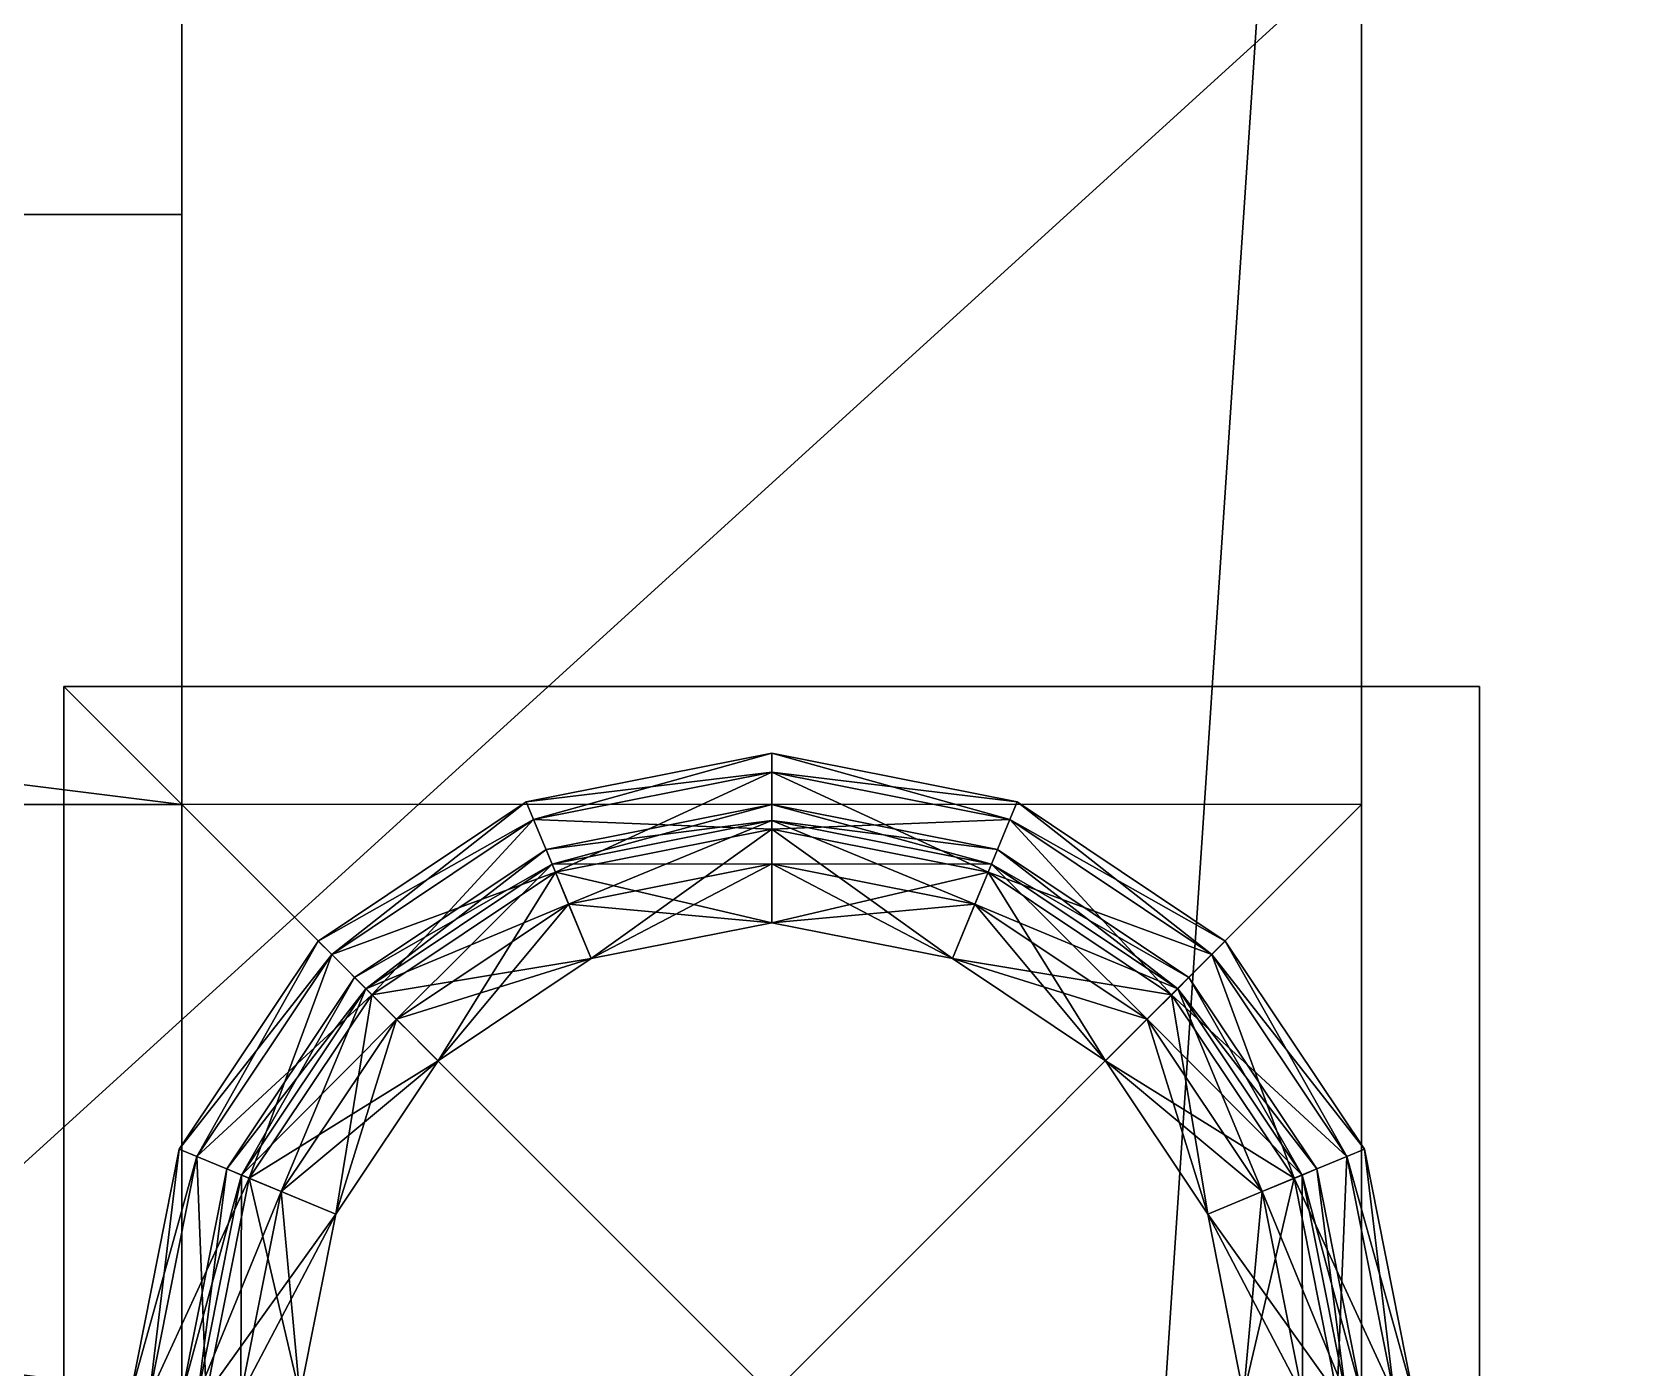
# Model space of a CAD drawing. Header units: metres. Extents: x -124 to 60, y -56 to 44.
# Drawn here: x 7.746 to 10.465, y -6.954 to -4.691 of the extents above; entities that cross this region are included whole.
import ezdxf

# ---------------------------------------------------------------- set-up
doc = ezdxf.new("R2010")
doc.units = ezdxf.units.M

msp = doc.modelspace()

# ---------------------------------------------------------------- linework, layer by layer
for points in [[(60, 44, 20), (10, 44, 20), (10, -56, 20)], [(10, -56, 20), (60, -56, 20), (60, 44, 20)], [(8, -6, 36), (8, 4, 36), (8, 4, 32)], [(8, 4, 32), (8, -6, 32), (8, -6, 36)], [(8, -32, 46), (8, 4, 46), (8, 4, 36)], [(8, 4, 36), (8, -32, 36), (8, -32, 46)], [(-4, 0, -10), (10, 0, -10), (10, -10, -10)], [(10, -10, -10), (-4, -10, -10), (-4, 0, -10)], [(4, -10), (4, 0), (15, 0)], [(15, 0), (15, -10), (4, -10)], [(10, 0, -1), (10, -10, -1), (10, -10, -10)], [(10, -10, -10), (10, 0, -10), (10, 0, -1)], [(8, -32, 20), (8, -32, 24), (8, -2, 24)], [(8, -2, 24), (8, -2, 20), (8, -32, 20)], [(8, -32, 24), (10, -32, 24), (10, -2, 24)], [(10, -2, 24), (8, -2, 24), (8, -32, 24)], [(8, -18, 20), (8, -3, 20), (8, -13, 10)], [(8, -4, 19), (8, -5, 19), (4, -5, 19)], [(4, -5, 19), (4, -4, 19), (8, -4, 19)], [(8, -4.53757, 31.092), (8, -4.47487, 32), (8, -4.82843, 32)], [(8, -4.82843, 32), (8, -4.82843, 30.8284), (8, -4.53757, 31.092)], [(8, -4.82843, 30.8284), (8, -4.82843, 32), (8, -6, 32)], [(8, -6, 32), (8, -6, 30.8284), (8, -4.82843, 30.8284)], [(8, -5.09204, 30.5376), (8, -4.82843, 30.8284), (8, -6, 30.8284)], [(8, -6, 18), (8, -5, 18), (0, -5, 18)], [(0, -5, 18), (0, -6, 18), (8, -6, 18)], [(8, -5, 19), (8, -5, 18), (4, -5, 18)], [(4, -5, 18), (4, -5, 19), (8, -5, 19)], [(8, -6, 30.8284), (8, -6, 30.4749), (8, -5.09204, 30.5376)], [(8, -5.32588, 30.2223), (8, -5.09204, 30.5376), (8, -6, 30.4749)], [(8, -6, 30.4749), (8, -6, 30.1213), (8, -5.32588, 30.2223)], [(8, -5.52769, 29.8856), (8, -5.32588, 30.2223), (8, -6, 30.1213)], [(8, -6, 30.1213), (8, -6, 29.7678), (8, -5.52769, 29.8856)], [(8, -5.69552, 29.5307), (8, -5.52769, 29.8856), (8, -6, 29.7678)], [(8, -6, 29.7678), (8, -6, 29.4142), (8, -5.69552, 29.5307)], [(8, -5.82776, 29.1611), (8, -5.69552, 29.5307), (8, -6, 29.4142)], [(7.8, -5.8, 24.2), (7.8, -5.8, 24), (7.8, -8.2, 24)], [(7.8, -8.2, 24), (7.8, -8.2, 24.2), (7.8, -5.8, 24.2)], [(10.2, -5.8, 24.2), (10.2, -5.8, 24), (7.8, -5.8, 24)], [(7.8, -5.8, 24), (7.8, -5.8, 24.2), (10.2, -5.8, 24.2)], [(10.2, -8.2, 24.2), (10.2, -5.8, 24.2), (7.8, -5.8, 24.2)], [(7.8, -5.8, 24.2), (7.8, -8.2, 24.2), (10.2, -8.2, 24.2)], [(7.8, -5.8, 24), (10.2, -5.8, 24), (10.2, -8.2, 24)], [(10.2, -8.2, 24), (7.8, -8.2, 24), (7.8, -5.8, 24)], [(7.8, -5.8, 28), (7.8, -5.8, 27.8), (7.8, -8.2, 27.8)], [(7.8, -8.2, 27.8), (7.8, -8.2, 28), (7.8, -5.8, 28)], [(10.2, -5.8, 28), (10.2, -5.8, 27.8), (7.8, -5.8, 27.8)], [(7.8, -5.8, 27.8), (7.8, -5.8, 28), (10.2, -5.8, 28)], [(10.2, -8.2, 28), (10.2, -5.8, 28), (7.8, -5.8, 28)], [(7.8, -5.8, 28), (7.8, -8.2, 28), (10.2, -8.2, 28)], [(7.8, -5.8, 27.8), (10.2, -5.8, 27.8), (10.2, -8.2, 27.8)], [(10.2, -8.2, 27.8), (7.8, -8.2, 27.8), (7.8, -5.8, 27.8)], [(10.2, -8.2, 24.2), (10.2, -8.2, 24), (10.2, -5.8, 24)], [(10.2, -5.8, 24), (10.2, -5.8, 24.2), (10.2, -8.2, 24.2)], [(10.2, -8.2, 28), (10.2, -8.2, 27.8), (10.2, -5.8, 27.8)], [(10.2, -5.8, 27.8), (10.2, -5.8, 28), (10.2, -8.2, 28)], [(8, -6, 29.4142), (8, -6, 29.0607), (8, -5.82776, 29.1611)], [(8, -5.92314, 28.7804), (8, -5.82776, 29.1611), (8, -6, 29.0607)], [(8, -6, 29.0607), (8, -6, 28.7071), (8, -5.92314, 28.7804)], [(8, -5.98074, 28.3921), (8, -5.92314, 28.7804), (8, -6, 28.7071)], [(8.59625, -6.02527, 25.5218), (8.58389, -5.99541, 26), (9, -5.91264, 26)], [(9, -5.94496, 26.4782), (9, -5.91264, 26), (8.58389, -5.99541, 26)], [(9, -5.91264, 26), (9, -5.94496, 25.5218), (8.59625, -6.02527, 25.5218)], [(9, -5.94496, 25.5218), (9, -5.91264, 26), (9.41611, -5.99541, 26)], [(9, -5.91264, 26), (9, -5.94496, 26.4782), (9.40375, -6.02527, 26.4782)], [(9.40375, -6.02527, 26.4782), (9.41611, -5.99541, 26), (9, -5.91264, 26)], [(8.58389, -5.99541, 26), (8.59625, -6.02527, 26.4782), (9, -5.94496, 26.4782)], [(8.63313, -6.1143, 25.0523), (8.59625, -6.02527, 25.5218), (9, -5.94496, 25.5218)], [(9, -6.04133, 26.9477), (9, -5.94496, 26.4782), (8.59625, -6.02527, 26.4782)], [(9, -5.94496, 25.5218), (9, -6.04133, 25.0523), (8.63313, -6.1143, 25.0523)], [(9, -6.04133, 25.0523), (9, -5.94496, 25.5218), (9.40375, -6.02527, 25.5218)], [(9.41611, -5.99541, 26), (9.40375, -6.02527, 25.5218), (9, -5.94496, 25.5218)], [(9, -5.94496, 26.4782), (9, -6.04133, 26.9477), (9.36687, -6.1143, 26.9477)], [(9.36687, -6.1143, 26.9477), (9.40375, -6.02527, 26.4782), (9, -5.94496, 26.4782)], [(8, -6, 28.7071), (8, -6, 28.3536), (8, -5.98074, 28.3921)], [(8, -6, 28), (8, -5.98074, 28.3921), (8, -6, 28.3536)], [(8, -6, 18), (0, -6, 18), (0, -6, 17)], [(0, -6, 17), (8, -6, 17), (8, -6, 18)], [(8, -7, 17), (8, -6, 17), (0, -6, 17)], [(0, -6, 17), (0, -7, 17), (8, -7, 17)], [(8, -8, 28), (8, -8, 36), (8, -6, 36)], [(8, -6, 36), (8, -6, 28), (8, -8, 28)], [(10, -6, 28), (8, -6, 28), (8, -8, 28)], [(8, -8, 28), (10, -8, 28), (10, -6, 28)], [(8.25397, -6.25397, 25.5218), (8.23112, -6.23112, 26), (8.58389, -5.99541, 26)], [(8.59625, -6.02527, 26.4782), (8.58389, -5.99541, 26), (8.23112, -6.23112, 26)], [(8.58389, -5.99541, 26), (8.59625, -6.02527, 25.5218), (8.25397, -6.25397, 25.5218)], [(9, -6, 27.6), (8.61732, -6.07612, 27.6), (8.62757, -6.10088, 27.7)], [(8.61732, -6.07612, 27.6), (9, -6, 27.6), (9, -6.02679, 27.5)], [(8.61732, -6.07612, 24.4), (9, -6, 24.4), (9, -6.02679, 24.3)], [(9, -6, 24.4), (8.61732, -6.07612, 24.4), (8.62757, -6.10088, 24.5)], [(8.62757, -6.10088, 27.7), (9, -6.02679, 27.7), (9, -6, 27.6)], [(8.62757, -6.10088, 24.5), (9, -6.02679, 24.5), (9, -6, 24.4)], [(9.38268, -6.07612, 27.6), (9, -6, 27.6), (9, -6.02679, 27.7)], [(9.37243, -6.10088, 27.5), (9, -6.02679, 27.5), (9, -6, 27.6)], [(9, -6, 27.6), (9.38268, -6.07612, 27.6), (9.37243, -6.10088, 27.5)], [(9, -6, 24.4), (9.38268, -6.07612, 24.4), (9.37243, -6.10088, 24.3)], [(9.37243, -6.10088, 24.3), (9, -6.02679, 24.3), (9, -6, 24.4)], [(9.38268, -6.07612, 24.4), (9, -6, 24.4), (9, -6.02679, 24.5)], [(9.40375, -6.02527, 25.5218), (9.41611, -5.99541, 26), (9.76888, -6.23112, 26)], [(9.41611, -5.99541, 26), (9.40375, -6.02527, 26.4782), (9.74603, -6.25397, 26.4782)], [(9.74603, -6.25397, 26.4782), (9.76888, -6.23112, 26), (9.41611, -5.99541, 26)], [(8.23112, -6.23112, 26), (8.25397, -6.25397, 26.4782), (8.59625, -6.02527, 26.4782)], [(8.32212, -6.32212, 25.0523), (8.25397, -6.25397, 25.5218), (8.59625, -6.02527, 25.5218)], [(8.63313, -6.1143, 26.9477), (8.59625, -6.02527, 26.4782), (8.25397, -6.25397, 26.4782)], [(8.59625, -6.02527, 25.5218), (8.63313, -6.1143, 25.0523), (8.32212, -6.32212, 25.0523)], [(8.59625, -6.02527, 26.4782), (8.63313, -6.1143, 26.9477), (9, -6.04133, 26.9477)], [(9, -6.02679, 27.5), (8.62757, -6.10088, 27.5), (8.61732, -6.07612, 27.6)], [(9, -6.02679, 24.3), (8.62757, -6.10088, 24.3), (8.61732, -6.07612, 24.4)], [(9, -6.02679, 27.7), (8.62757, -6.10088, 27.7), (8.65559, -6.16851, 27.7732)], [(8.62757, -6.10088, 27.5), (9, -6.02679, 27.5), (9, -6.1, 27.4268)], [(8.62757, -6.10088, 24.3), (9, -6.02679, 24.3), (9, -6.1, 24.2268)], [(9, -6.02679, 24.5), (8.62757, -6.10088, 24.5), (8.65559, -6.16851, 24.5732)], [(8.65559, -6.16851, 27.7732), (9, -6.1, 27.7732), (9, -6.02679, 27.7)], [(8.65559, -6.16851, 24.5732), (9, -6.1, 24.5732), (9, -6.02679, 24.5)], [(9.40375, -6.02527, 25.5218), (9.36687, -6.1143, 25.0523), (9, -6.04133, 25.0523)], [(9.37243, -6.10088, 27.7), (9, -6.02679, 27.7), (9, -6.1, 27.7732)], [(9, -6.02679, 27.7), (9.37243, -6.10088, 27.7), (9.38268, -6.07612, 27.6)], [(9.34441, -6.16851, 27.4268), (9, -6.1, 27.4268), (9, -6.02679, 27.5)], [(9, -6.02679, 27.5), (9.37243, -6.10088, 27.5), (9.34441, -6.16851, 27.4268)], [(9, -6.02679, 24.3), (9.37243, -6.10088, 24.3), (9.34441, -6.16851, 24.2268)], [(9.34441, -6.16851, 24.2268), (9, -6.1, 24.2268), (9, -6.02679, 24.3)], [(9, -6.02679, 24.5), (9.37243, -6.10088, 24.5), (9.38268, -6.07612, 24.4)], [(9.37243, -6.10088, 24.5), (9, -6.02679, 24.5), (9, -6.1, 24.5732)], [(9.36687, -6.1143, 25.0523), (9.40375, -6.02527, 25.5218), (9.74603, -6.25397, 25.5218)], [(9.40375, -6.02527, 26.4782), (9.36687, -6.1143, 26.9477), (9.67788, -6.32212, 26.9477)], [(9.76888, -6.23112, 26), (9.74603, -6.25397, 25.5218), (9.40375, -6.02527, 25.5218)], [(9.67788, -6.32212, 26.9477), (9.74603, -6.25397, 26.4782), (9.40375, -6.02527, 26.4782)], [(8.69385, -6.2609, 24.6), (8.63313, -6.1143, 25.0523), (9, -6.04133, 25.0523)], [(9, -6.2, 27.4), (9, -6.04133, 26.9477), (8.63313, -6.1143, 26.9477)], [(9, -6.04133, 25.0523), (9, -6.2, 24.6), (8.69385, -6.2609, 24.6)], [(9, -6.2, 24.6), (9, -6.04133, 25.0523), (9.36687, -6.1143, 25.0523)], [(9, -6.04133, 26.9477), (9, -6.2, 27.4), (9.30615, -6.2609, 27.4)], [(9.30615, -6.2609, 27.4), (9.36687, -6.1143, 26.9477), (9, -6.04133, 26.9477)], [(8.61732, -6.07612, 27.6), (8.29289, -6.29289, 27.6), (8.31184, -6.31184, 27.7)], [(8.29289, -6.29289, 27.6), (8.61732, -6.07612, 27.6), (8.62757, -6.10088, 27.5)], [(8.29289, -6.29289, 24.4), (8.61732, -6.07612, 24.4), (8.62757, -6.10088, 24.3)], [(8.61732, -6.07612, 24.4), (8.29289, -6.29289, 24.4), (8.31184, -6.31184, 24.5)], [(8.31184, -6.31184, 27.7), (8.62757, -6.10088, 27.7), (8.61732, -6.07612, 27.6)], [(8.31184, -6.31184, 24.5), (8.62757, -6.10088, 24.5), (8.61732, -6.07612, 24.4)], [(9.70711, -6.29289, 27.6), (9.38268, -6.07612, 27.6), (9.37243, -6.10088, 27.7)], [(9.68816, -6.31184, 27.5), (9.37243, -6.10088, 27.5), (9.38268, -6.07612, 27.6)], [(9.68816, -6.31184, 24.3), (9.37243, -6.10088, 24.3), (9.38268, -6.07612, 24.4)], [(9.70711, -6.29289, 24.4), (9.38268, -6.07612, 24.4), (9.37243, -6.10088, 24.5)], [(9.38268, -6.07612, 27.6), (9.70711, -6.29289, 27.6), (9.68816, -6.31184, 27.5)], [(9.38268, -6.07612, 24.4), (9.70711, -6.29289, 24.4), (9.68816, -6.31184, 24.3)], [(8.25397, -6.25397, 26.4782), (8.32212, -6.32212, 26.9477), (8.63313, -6.1143, 26.9477)], [(8.62757, -6.10088, 27.5), (8.31184, -6.31184, 27.5), (8.29289, -6.29289, 27.6)], [(8.62757, -6.10088, 24.3), (8.31184, -6.31184, 24.3), (8.29289, -6.29289, 24.4)], [(8.62757, -6.10088, 27.7), (8.31184, -6.31184, 27.7), (8.3636, -6.3636, 27.7732)], [(8.31184, -6.31184, 27.5), (8.62757, -6.10088, 27.5), (8.65559, -6.16851, 27.4268)], [(8.31184, -6.31184, 24.3), (8.62757, -6.10088, 24.3), (8.65559, -6.16851, 24.2268)], [(8.62757, -6.10088, 24.5), (8.31184, -6.31184, 24.5), (8.3636, -6.3636, 24.5732)], [(8.43431, -6.43431, 24.6), (8.32212, -6.32212, 25.0523), (8.63313, -6.1143, 25.0523)], [(8.69385, -6.2609, 27.4), (8.63313, -6.1143, 26.9477), (8.32212, -6.32212, 26.9477)], [(8.3636, -6.3636, 27.7732), (8.65559, -6.16851, 27.7732), (8.62757, -6.10088, 27.7)], [(8.3636, -6.3636, 24.5732), (8.65559, -6.16851, 24.5732), (8.62757, -6.10088, 24.5)], [(8.63313, -6.1143, 25.0523), (8.69385, -6.2609, 24.6), (8.43431, -6.43431, 24.6)], [(9, -6.1, 27.4268), (8.65559, -6.16851, 27.4268), (8.62757, -6.10088, 27.5)], [(9, -6.1, 24.2268), (8.65559, -6.16851, 24.2268), (8.62757, -6.10088, 24.3)], [(8.63313, -6.1143, 26.9477), (8.69385, -6.2609, 27.4), (9, -6.2, 27.4)], [(9, -6.1, 27.7732), (8.65559, -6.16851, 27.7732), (8.69385, -6.2609, 27.8)], [(8.65559, -6.16851, 27.4268), (9, -6.1, 27.4268), (9, -6.2, 27.4)], [(8.65559, -6.16851, 24.2268), (9, -6.1, 24.2268), (9, -6.2, 24.2)], [(9, -6.1, 24.5732), (8.65559, -6.16851, 24.5732), (8.69385, -6.2609, 24.6)], [(8.69385, -6.2609, 27.8), (9, -6.2, 27.8), (9, -6.1, 27.7732)], [(8.69385, -6.2609, 24.6), (9, -6.2, 24.6), (9, -6.1, 24.5732)], [(9.34441, -6.16851, 27.7732), (9, -6.1, 27.7732), (9, -6.2, 27.8)], [(9, -6.1, 27.7732), (9.34441, -6.16851, 27.7732), (9.37243, -6.10088, 27.7)], [(9.30615, -6.2609, 27.4), (9, -6.2, 27.4), (9, -6.1, 27.4268)], [(9, -6.1, 27.4268), (9.34441, -6.16851, 27.4268), (9.30615, -6.2609, 27.4)], [(9, -6.1, 24.2268), (9.34441, -6.16851, 24.2268), (9.30615, -6.2609, 24.2)], [(9.30615, -6.2609, 24.2), (9, -6.2, 24.2), (9, -6.1, 24.2268)], [(9, -6.1, 24.5732), (9.34441, -6.16851, 24.5732), (9.37243, -6.10088, 24.5)], [(9.34441, -6.16851, 24.5732), (9, -6.1, 24.5732), (9, -6.2, 24.6)], [(9.36687, -6.1143, 25.0523), (9.30615, -6.2609, 24.6), (9, -6.2, 24.6)], [(9.30615, -6.2609, 24.6), (9.36687, -6.1143, 25.0523), (9.67788, -6.32212, 25.0523)], [(9.36687, -6.1143, 26.9477), (9.30615, -6.2609, 27.4), (9.56569, -6.43431, 27.4)], [(9.68816, -6.31184, 27.7), (9.37243, -6.10088, 27.7), (9.34441, -6.16851, 27.7732)], [(9.6364, -6.3636, 27.4268), (9.34441, -6.16851, 27.4268), (9.37243, -6.10088, 27.5)], [(9.6364, -6.3636, 24.2268), (9.34441, -6.16851, 24.2268), (9.37243, -6.10088, 24.3)], [(9.68816, -6.31184, 24.5), (9.37243, -6.10088, 24.5), (9.34441, -6.16851, 24.5732)], [(9.74603, -6.25397, 25.5218), (9.67788, -6.32212, 25.0523), (9.36687, -6.1143, 25.0523)], [(9.56569, -6.43431, 27.4), (9.67788, -6.32212, 26.9477), (9.36687, -6.1143, 26.9477)], [(9.37243, -6.10088, 27.7), (9.68816, -6.31184, 27.7), (9.70711, -6.29289, 27.6)], [(9.37243, -6.10088, 27.5), (9.68816, -6.31184, 27.5), (9.6364, -6.3636, 27.4268)], [(9.37243, -6.10088, 24.3), (9.68816, -6.31184, 24.3), (9.6364, -6.3636, 24.2268)], [(9.37243, -6.10088, 24.5), (9.68816, -6.31184, 24.5), (9.70711, -6.29289, 24.4)], [(8.65559, -6.16851, 27.4268), (8.3636, -6.3636, 27.4268), (8.31184, -6.31184, 27.5)], [(8.65559, -6.16851, 24.2268), (8.3636, -6.3636, 24.2268), (8.31184, -6.31184, 24.3)], [(8.65559, -6.16851, 27.7732), (8.3636, -6.3636, 27.7732), (8.43431, -6.43431, 27.8)], [(8.3636, -6.3636, 27.4268), (8.65559, -6.16851, 27.4268), (8.69385, -6.2609, 27.4)], [(8.3636, -6.3636, 24.2268), (8.65559, -6.16851, 24.2268), (8.69385, -6.2609, 24.2)], [(8.65559, -6.16851, 24.5732), (8.3636, -6.3636, 24.5732), (8.43431, -6.43431, 24.6)], [(8.43431, -6.43431, 27.8), (8.69385, -6.2609, 27.8), (8.65559, -6.16851, 27.7732)], [(8.43431, -6.43431, 24.6), (8.69385, -6.2609, 24.6), (8.65559, -6.16851, 24.5732)], [(9, -6.2, 27.4), (8.69385, -6.2609, 27.4), (8.65559, -6.16851, 27.4268)], [(9, -6.2, 24.2), (8.69385, -6.2609, 24.2), (8.65559, -6.16851, 24.2268)], [(9, -6.2, 27.8), (9.30615, -6.2609, 27.8), (9.34441, -6.16851, 27.7732)], [(9, -6.2, 24.6), (9.30615, -6.2609, 24.6), (9.34441, -6.16851, 24.5732)], [(9.6364, -6.3636, 27.7732), (9.34441, -6.16851, 27.7732), (9.30615, -6.2609, 27.8)], [(9.56569, -6.43431, 27.4), (9.30615, -6.2609, 27.4), (9.34441, -6.16851, 27.4268)], [(9.56569, -6.43431, 24.2), (9.30615, -6.2609, 24.2), (9.34441, -6.16851, 24.2268)], [(9.6364, -6.3636, 24.5732), (9.34441, -6.16851, 24.5732), (9.30615, -6.2609, 24.6)], [(9.34441, -6.16851, 27.7732), (9.6364, -6.3636, 27.7732), (9.68816, -6.31184, 27.7)], [(9.34441, -6.16851, 27.4268), (9.6364, -6.3636, 27.4268), (9.56569, -6.43431, 27.4)], [(9.34441, -6.16851, 24.2268), (9.6364, -6.3636, 24.2268), (9.56569, -6.43431, 24.2)], [(9.34441, -6.16851, 24.5732), (9.6364, -6.3636, 24.5732), (9.68816, -6.31184, 24.5)], [(8.02527, -6.59625, 25.5218), (7.99541, -6.58389, 26), (8.23112, -6.23112, 26)], [(8.25397, -6.25397, 26.4782), (8.23112, -6.23112, 26), (7.99541, -6.58389, 26)], [(8.23112, -6.23112, 26), (8.25397, -6.25397, 25.5218), (8.02527, -6.59625, 25.5218)], [(9.74603, -6.25397, 25.5218), (9.76888, -6.23112, 26), (10.0046, -6.58389, 26)], [(9.76888, -6.23112, 26), (9.74603, -6.25397, 26.4782), (9.97473, -6.59625, 26.4782)], [(9.97473, -6.59625, 26.4782), (10.0046, -6.58389, 26), (9.76888, -6.23112, 26)], [(7.99541, -6.58389, 26), (8.02527, -6.59625, 26.4782), (8.25397, -6.25397, 26.4782)], [(8.1143, -6.63313, 25.0523), (8.02527, -6.59625, 25.5218), (8.25397, -6.25397, 25.5218)], [(8.32212, -6.32212, 26.9477), (8.25397, -6.25397, 26.4782), (8.02527, -6.59625, 26.4782)], [(8.25397, -6.25397, 25.5218), (8.32212, -6.32212, 25.0523), (8.1143, -6.63313, 25.0523)], [(8.32212, -6.32212, 26.9477), (8.43431, -6.43431, 27.4), (8.69385, -6.2609, 27.4)], [(8.69385, -6.2609, 27.4), (8.43431, -6.43431, 27.4), (8.3636, -6.3636, 27.4268)], [(8.69385, -6.2609, 24.2), (8.43431, -6.43431, 24.2), (8.3636, -6.3636, 24.2268)], [(9.30615, -6.2609, 27.8), (9.56569, -6.43431, 27.8), (9.6364, -6.3636, 27.7732)], [(9.67788, -6.32212, 25.0523), (9.56569, -6.43431, 24.6), (9.30615, -6.2609, 24.6)], [(9.30615, -6.2609, 24.6), (9.56569, -6.43431, 24.6), (9.6364, -6.3636, 24.5732)], [(9.67788, -6.32212, 25.0523), (9.74603, -6.25397, 25.5218), (9.97473, -6.59625, 25.5218)], [(9.74603, -6.25397, 26.4782), (9.67788, -6.32212, 26.9477), (9.8857, -6.63313, 26.9477)], [(10.0046, -6.58389, 26), (9.97473, -6.59625, 25.5218), (9.74603, -6.25397, 25.5218)], [(9.8857, -6.63313, 26.9477), (9.97473, -6.59625, 26.4782), (9.74603, -6.25397, 26.4782)], [(8.29289, -6.29289, 27.6), (8.07612, -6.61732, 27.6), (8.10088, -6.62757, 27.7)], [(8.07612, -6.61732, 27.6), (8.29289, -6.29289, 27.6), (8.31184, -6.31184, 27.5)], [(8.07612, -6.61732, 24.4), (8.29289, -6.29289, 24.4), (8.31184, -6.31184, 24.3)], [(8.29289, -6.29289, 24.4), (8.07612, -6.61732, 24.4), (8.10088, -6.62757, 24.5)], [(8.10088, -6.62757, 27.7), (8.31184, -6.31184, 27.7), (8.29289, -6.29289, 27.6)], [(8.10088, -6.62757, 24.5), (8.31184, -6.31184, 24.5), (8.29289, -6.29289, 24.4)], [(9.92388, -6.61732, 27.6), (9.70711, -6.29289, 27.6), (9.68816, -6.31184, 27.7)], [(9.89912, -6.62757, 27.5), (9.68816, -6.31184, 27.5), (9.70711, -6.29289, 27.6)], [(9.89912, -6.62757, 24.3), (9.68816, -6.31184, 24.3), (9.70711, -6.29289, 24.4)], [(9.92388, -6.61732, 24.4), (9.70711, -6.29289, 24.4), (9.68816, -6.31184, 24.5)], [(9.70711, -6.29289, 27.6), (9.92388, -6.61732, 27.6), (9.89912, -6.62757, 27.5)], [(9.70711, -6.29289, 24.4), (9.92388, -6.61732, 24.4), (9.89912, -6.62757, 24.3)], [(8.02527, -6.59625, 26.4782), (8.1143, -6.63313, 26.9477), (8.32212, -6.32212, 26.9477)], [(8.31184, -6.31184, 27.5), (8.10088, -6.62757, 27.5), (8.07612, -6.61732, 27.6)], [(8.31184, -6.31184, 24.3), (8.10088, -6.62757, 24.3), (8.07612, -6.61732, 24.4)], [(8.31184, -6.31184, 27.7), (8.10088, -6.62757, 27.7), (8.16851, -6.65558, 27.7732)], [(8.10088, -6.62757, 27.5), (8.31184, -6.31184, 27.5), (8.3636, -6.3636, 27.4268)], [(8.10088, -6.62757, 24.3), (8.31184, -6.31184, 24.3), (8.3636, -6.3636, 24.2268)], [(8.31184, -6.31184, 24.5), (8.10088, -6.62757, 24.5), (8.16851, -6.65558, 24.5732)], [(8.2609, -6.69385, 24.6), (8.1143, -6.63313, 25.0523), (8.32212, -6.32212, 25.0523)], [(8.43431, -6.43431, 27.4), (8.32212, -6.32212, 26.9477), (8.1143, -6.63313, 26.9477)], [(8.16851, -6.65558, 27.7732), (8.3636, -6.3636, 27.7732), (8.31184, -6.31184, 27.7)], [(8.16851, -6.65558, 24.5732), (8.3636, -6.3636, 24.5732), (8.31184, -6.31184, 24.5)], [(8.32212, -6.32212, 25.0523), (8.43431, -6.43431, 24.6), (8.2609, -6.69385, 24.6)], [(9.56569, -6.43431, 24.6), (9.67788, -6.32212, 25.0523), (9.8857, -6.63313, 25.0523)], [(9.67788, -6.32212, 26.9477), (9.56569, -6.43431, 27.4), (9.7391, -6.69385, 27.4)], [(9.89912, -6.62757, 27.7), (9.68816, -6.31184, 27.7), (9.6364, -6.3636, 27.7732)], [(9.83149, -6.65558, 27.4268), (9.6364, -6.3636, 27.4268), (9.68816, -6.31184, 27.5)], [(9.83149, -6.65558, 24.2268), (9.6364, -6.3636, 24.2268), (9.68816, -6.31184, 24.3)], [(9.89912, -6.62757, 24.5), (9.68816, -6.31184, 24.5), (9.6364, -6.3636, 24.5732)], [(9.97473, -6.59625, 25.5218), (9.8857, -6.63313, 25.0523), (9.67788, -6.32212, 25.0523)], [(9.7391, -6.69385, 27.4), (9.8857, -6.63313, 26.9477), (9.67788, -6.32212, 26.9477)], [(9.68816, -6.31184, 27.7), (9.89912, -6.62757, 27.7), (9.92388, -6.61732, 27.6)], [(9.68816, -6.31184, 27.5), (9.89912, -6.62757, 27.5), (9.83149, -6.65558, 27.4268)], [(9.68816, -6.31184, 24.3), (9.89912, -6.62757, 24.3), (9.83149, -6.65558, 24.2268)], [(9.68816, -6.31184, 24.5), (9.89912, -6.62757, 24.5), (9.92388, -6.61732, 24.4)], [(8.3636, -6.3636, 27.4268), (8.16851, -6.65558, 27.4268), (8.10088, -6.62757, 27.5)], [(8.3636, -6.3636, 24.2268), (8.16851, -6.65558, 24.2268), (8.10088, -6.62757, 24.3)], [(8.3636, -6.3636, 27.7732), (8.16851, -6.65558, 27.7732), (8.2609, -6.69385, 27.8)], [(8.16851, -6.65558, 27.4268), (8.3636, -6.3636, 27.4268), (8.43431, -6.43431, 27.4)], [(8.16851, -6.65558, 24.2268), (8.3636, -6.3636, 24.2268), (8.43431, -6.43431, 24.2)], [(8.3636, -6.3636, 24.5732), (8.16851, -6.65558, 24.5732), (8.2609, -6.69385, 24.6)], [(8.2609, -6.69385, 27.8), (8.43431, -6.43431, 27.8), (8.3636, -6.3636, 27.7732)], [(8.2609, -6.69385, 24.6), (8.43431, -6.43431, 24.6), (8.3636, -6.3636, 24.5732)], [(9.83149, -6.65558, 27.7732), (9.6364, -6.3636, 27.7732), (9.56569, -6.43431, 27.8)], [(9.7391, -6.69385, 27.4), (9.56569, -6.43431, 27.4), (9.6364, -6.3636, 27.4268)], [(9.7391, -6.69385, 24.2), (9.56569, -6.43431, 24.2), (9.6364, -6.3636, 24.2268)], [(9.83149, -6.65558, 24.5732), (9.6364, -6.3636, 24.5732), (9.56569, -6.43431, 24.6)], [(9.6364, -6.3636, 27.7732), (9.83149, -6.65558, 27.7732), (9.89912, -6.62757, 27.7)], [(9.6364, -6.3636, 27.4268), (9.83149, -6.65558, 27.4268), (9.7391, -6.69385, 27.4)], [(9.6364, -6.3636, 24.2268), (9.83149, -6.65558, 24.2268), (9.7391, -6.69385, 24.2)], [(9.6364, -6.3636, 24.5732), (9.83149, -6.65558, 24.5732), (9.89912, -6.62757, 24.5)], [(8.1143, -6.63313, 26.9477), (8.2609, -6.69385, 27.4), (8.43431, -6.43431, 27.4)], [(8.43431, -6.43431, 27.4), (8.2609, -6.69385, 27.4), (8.16851, -6.65558, 27.4268)], [(8.43431, -6.43431, 24.2), (8.2609, -6.69385, 24.2), (8.16851, -6.65558, 24.2268)], [(9.56569, -6.43431, 27.8), (9.7391, -6.69385, 27.8), (9.83149, -6.65558, 27.7732)], [(9.8857, -6.63313, 25.0523), (9.7391, -6.69385, 24.6), (9.56569, -6.43431, 24.6)], [(9.56569, -6.43431, 24.6), (9.7391, -6.69385, 24.6), (9.83149, -6.65558, 24.5732)], [(7.94496, -7, 25.5218), (7.91264, -7, 26), (7.99541, -6.58389, 26)], [(8.02527, -6.59625, 26.4782), (7.99541, -6.58389, 26), (7.91264, -7, 26)], [(7.91264, -7, 26), (7.94496, -7, 26.4782), (8.02527, -6.59625, 26.4782)], [(7.99541, -6.58389, 26), (8.02527, -6.59625, 25.5218), (7.94496, -7, 25.5218)], [(8.04133, -7, 25.0523), (7.94496, -7, 25.5218), (8.02527, -6.59625, 25.5218)], [(8.1143, -6.63313, 26.9477), (8.02527, -6.59625, 26.4782), (7.94496, -7, 26.4782)], [(8.02527, -6.59625, 25.5218), (8.1143, -6.63313, 25.0523), (8.04133, -7, 25.0523)], [(9.8857, -6.63313, 25.0523), (9.97473, -6.59625, 25.5218), (10.055, -7, 25.5218)], [(9.97473, -6.59625, 26.4782), (9.8857, -6.63313, 26.9477), (9.95867, -7, 26.9477)], [(9.95867, -7, 26.9477), (10.055, -7, 26.4782), (9.97473, -6.59625, 26.4782)], [(9.97473, -6.59625, 25.5218), (10.0046, -6.58389, 26), (10.0874, -7, 26)], [(10.0046, -6.58389, 26), (9.97473, -6.59625, 26.4782), (10.055, -7, 26.4782)], [(10.0874, -7, 26), (10.055, -7, 25.5218), (9.97473, -6.59625, 25.5218)], [(10.055, -7, 26.4782), (10.0874, -7, 26), (10.0046, -6.58389, 26)], [(7.94496, -7, 26.4782), (8.04133, -7, 26.9477), (8.1143, -6.63313, 26.9477)], [(8.07612, -6.61732, 27.6), (8, -7, 27.6), (8.02679, -7, 27.7)], [(8, -7, 27.6), (8.07612, -6.61732, 27.6), (8.10088, -6.62757, 27.5)], [(8, -7, 24.4), (8.07612, -6.61732, 24.4), (8.10088, -6.62757, 24.3)], [(8.07612, -6.61732, 24.4), (8, -7, 24.4), (8.02679, -7, 24.5)], [(8.10088, -6.62757, 27.5), (8.02679, -7, 27.5), (8, -7, 27.6)], [(8.10088, -6.62757, 24.3), (8.02679, -7, 24.3), (8, -7, 24.4)], [(8.02679, -7, 27.7), (8.10088, -6.62757, 27.7), (8.07612, -6.61732, 27.6)], [(8.02679, -7, 24.5), (8.10088, -6.62757, 24.5), (8.07612, -6.61732, 24.4)], [(8.10088, -6.62757, 27.7), (8.02679, -7, 27.7), (8.1, -7, 27.7732)], [(8.02679, -7, 27.5), (8.10088, -6.62757, 27.5), (8.16851, -6.65558, 27.4268)], [(8.02679, -7, 24.3), (8.10088, -6.62757, 24.3), (8.16851, -6.65558, 24.2268)], [(8.10088, -6.62757, 24.5), (8.02679, -7, 24.5), (8.1, -7, 24.5732)], [(8.2, -7, 24.6), (8.04133, -7, 25.0523), (8.1143, -6.63313, 25.0523)], [(8.2609, -6.69385, 27.4), (8.1143, -6.63313, 26.9477), (8.04133, -7, 26.9477)], [(8.1, -7, 27.7732), (8.16851, -6.65558, 27.7732), (8.10088, -6.62757, 27.7)], [(8.1, -7, 24.5732), (8.16851, -6.65558, 24.5732), (8.10088, -6.62757, 24.5)], [(8.1143, -6.63313, 25.0523), (8.2609, -6.69385, 24.6), (8.2, -7, 24.6)], [(9.7391, -6.69385, 24.6), (9.8857, -6.63313, 25.0523), (9.95867, -7, 25.0523)], [(9.8857, -6.63313, 26.9477), (9.7391, -6.69385, 27.4), (9.8, -7, 27.4)], [(9.8, -7, 27.4), (9.95867, -7, 26.9477), (9.8857, -6.63313, 26.9477)], [(9.97321, -7, 27.7), (9.89912, -6.62757, 27.7), (9.83149, -6.65558, 27.7732)], [(9.9, -7, 27.4268), (9.83149, -6.65558, 27.4268), (9.89912, -6.62757, 27.5)], [(9.9, -7, 24.2268), (9.83149, -6.65558, 24.2268), (9.89912, -6.62757, 24.3)], [(9.97321, -7, 24.5), (9.89912, -6.62757, 24.5), (9.83149, -6.65558, 24.5732)], [(10.055, -7, 25.5218), (9.95867, -7, 25.0523), (9.8857, -6.63313, 25.0523)], [(10, -7, 27.6), (9.92388, -6.61732, 27.6), (9.89912, -6.62757, 27.7)], [(9.97321, -7, 27.5), (9.89912, -6.62757, 27.5), (9.92388, -6.61732, 27.6)], [(9.97321, -7, 24.3), (9.89912, -6.62757, 24.3), (9.92388, -6.61732, 24.4)], [(10, -7, 24.4), (9.92388, -6.61732, 24.4), (9.89912, -6.62757, 24.5)], [(9.89912, -6.62757, 27.7), (9.97321, -7, 27.7), (10, -7, 27.6)], [(9.89912, -6.62757, 27.5), (9.97321, -7, 27.5), (9.9, -7, 27.4268)], [(9.89912, -6.62757, 24.3), (9.97321, -7, 24.3), (9.9, -7, 24.2268)], [(9.89912, -6.62757, 24.5), (9.97321, -7, 24.5), (10, -7, 24.4)], [(9.92388, -6.61732, 27.6), (10, -7, 27.6), (9.97321, -7, 27.5)], [(9.92388, -6.61732, 24.4), (10, -7, 24.4), (9.97321, -7, 24.3)], [(8.16851, -6.65558, 27.4268), (8.1, -7, 27.4268), (8.02679, -7, 27.5)], [(8.16851, -6.65558, 24.2268), (8.1, -7, 24.2268), (8.02679, -7, 24.3)], [(8.16851, -6.65558, 27.7732), (8.1, -7, 27.7732), (8.2, -7, 27.8)], [(8.1, -7, 27.4268), (8.16851, -6.65558, 27.4268), (8.2609, -6.69385, 27.4)], [(8.1, -7, 24.2268), (8.16851, -6.65558, 24.2268), (8.2609, -6.69385, 24.2)], [(8.16851, -6.65558, 24.5732), (8.1, -7, 24.5732), (8.2, -7, 24.6)], [(8.2, -7, 27.8), (8.2609, -6.69385, 27.8), (8.16851, -6.65558, 27.7732)], [(8.2, -7, 24.6), (8.2609, -6.69385, 24.6), (8.16851, -6.65558, 24.5732)], [(9.9, -7, 27.7732), (9.83149, -6.65558, 27.7732), (9.7391, -6.69385, 27.8)], [(9.8, -7, 27.4), (9.7391, -6.69385, 27.4), (9.83149, -6.65558, 27.4268)], [(9.8, -7, 24.2), (9.7391, -6.69385, 24.2), (9.83149, -6.65558, 24.2268)], [(9.9, -7, 24.5732), (9.83149, -6.65558, 24.5732), (9.7391, -6.69385, 24.6)], [(9.83149, -6.65558, 27.4268), (9.9, -7, 27.4268), (9.8, -7, 27.4)], [(9.83149, -6.65558, 24.2268), (9.9, -7, 24.2268), (9.8, -7, 24.2)], [(9.83149, -6.65558, 27.7732), (9.9, -7, 27.7732), (9.97321, -7, 27.7)], [(9.83149, -6.65558, 24.5732), (9.9, -7, 24.5732), (9.97321, -7, 24.5)], [(8.04133, -7, 26.9477), (8.2, -7, 27.4), (8.2609, -6.69385, 27.4)], [(8.2609, -6.69385, 27.4), (8.2, -7, 27.4), (8.1, -7, 27.4268)], [(8.2609, -6.69385, 24.2), (8.2, -7, 24.2), (8.1, -7, 24.2268)], [(9.7391, -6.69385, 27.8), (9.8, -7, 27.8), (9.9, -7, 27.7732)], [(9.95867, -7, 25.0523), (9.8, -7, 24.6), (9.7391, -6.69385, 24.6)], [(9.7391, -6.69385, 24.6), (9.8, -7, 24.6), (9.9, -7, 24.5732)]]:
    msp.add_3dface(points)

doc.saveas('drawing.dxf')
